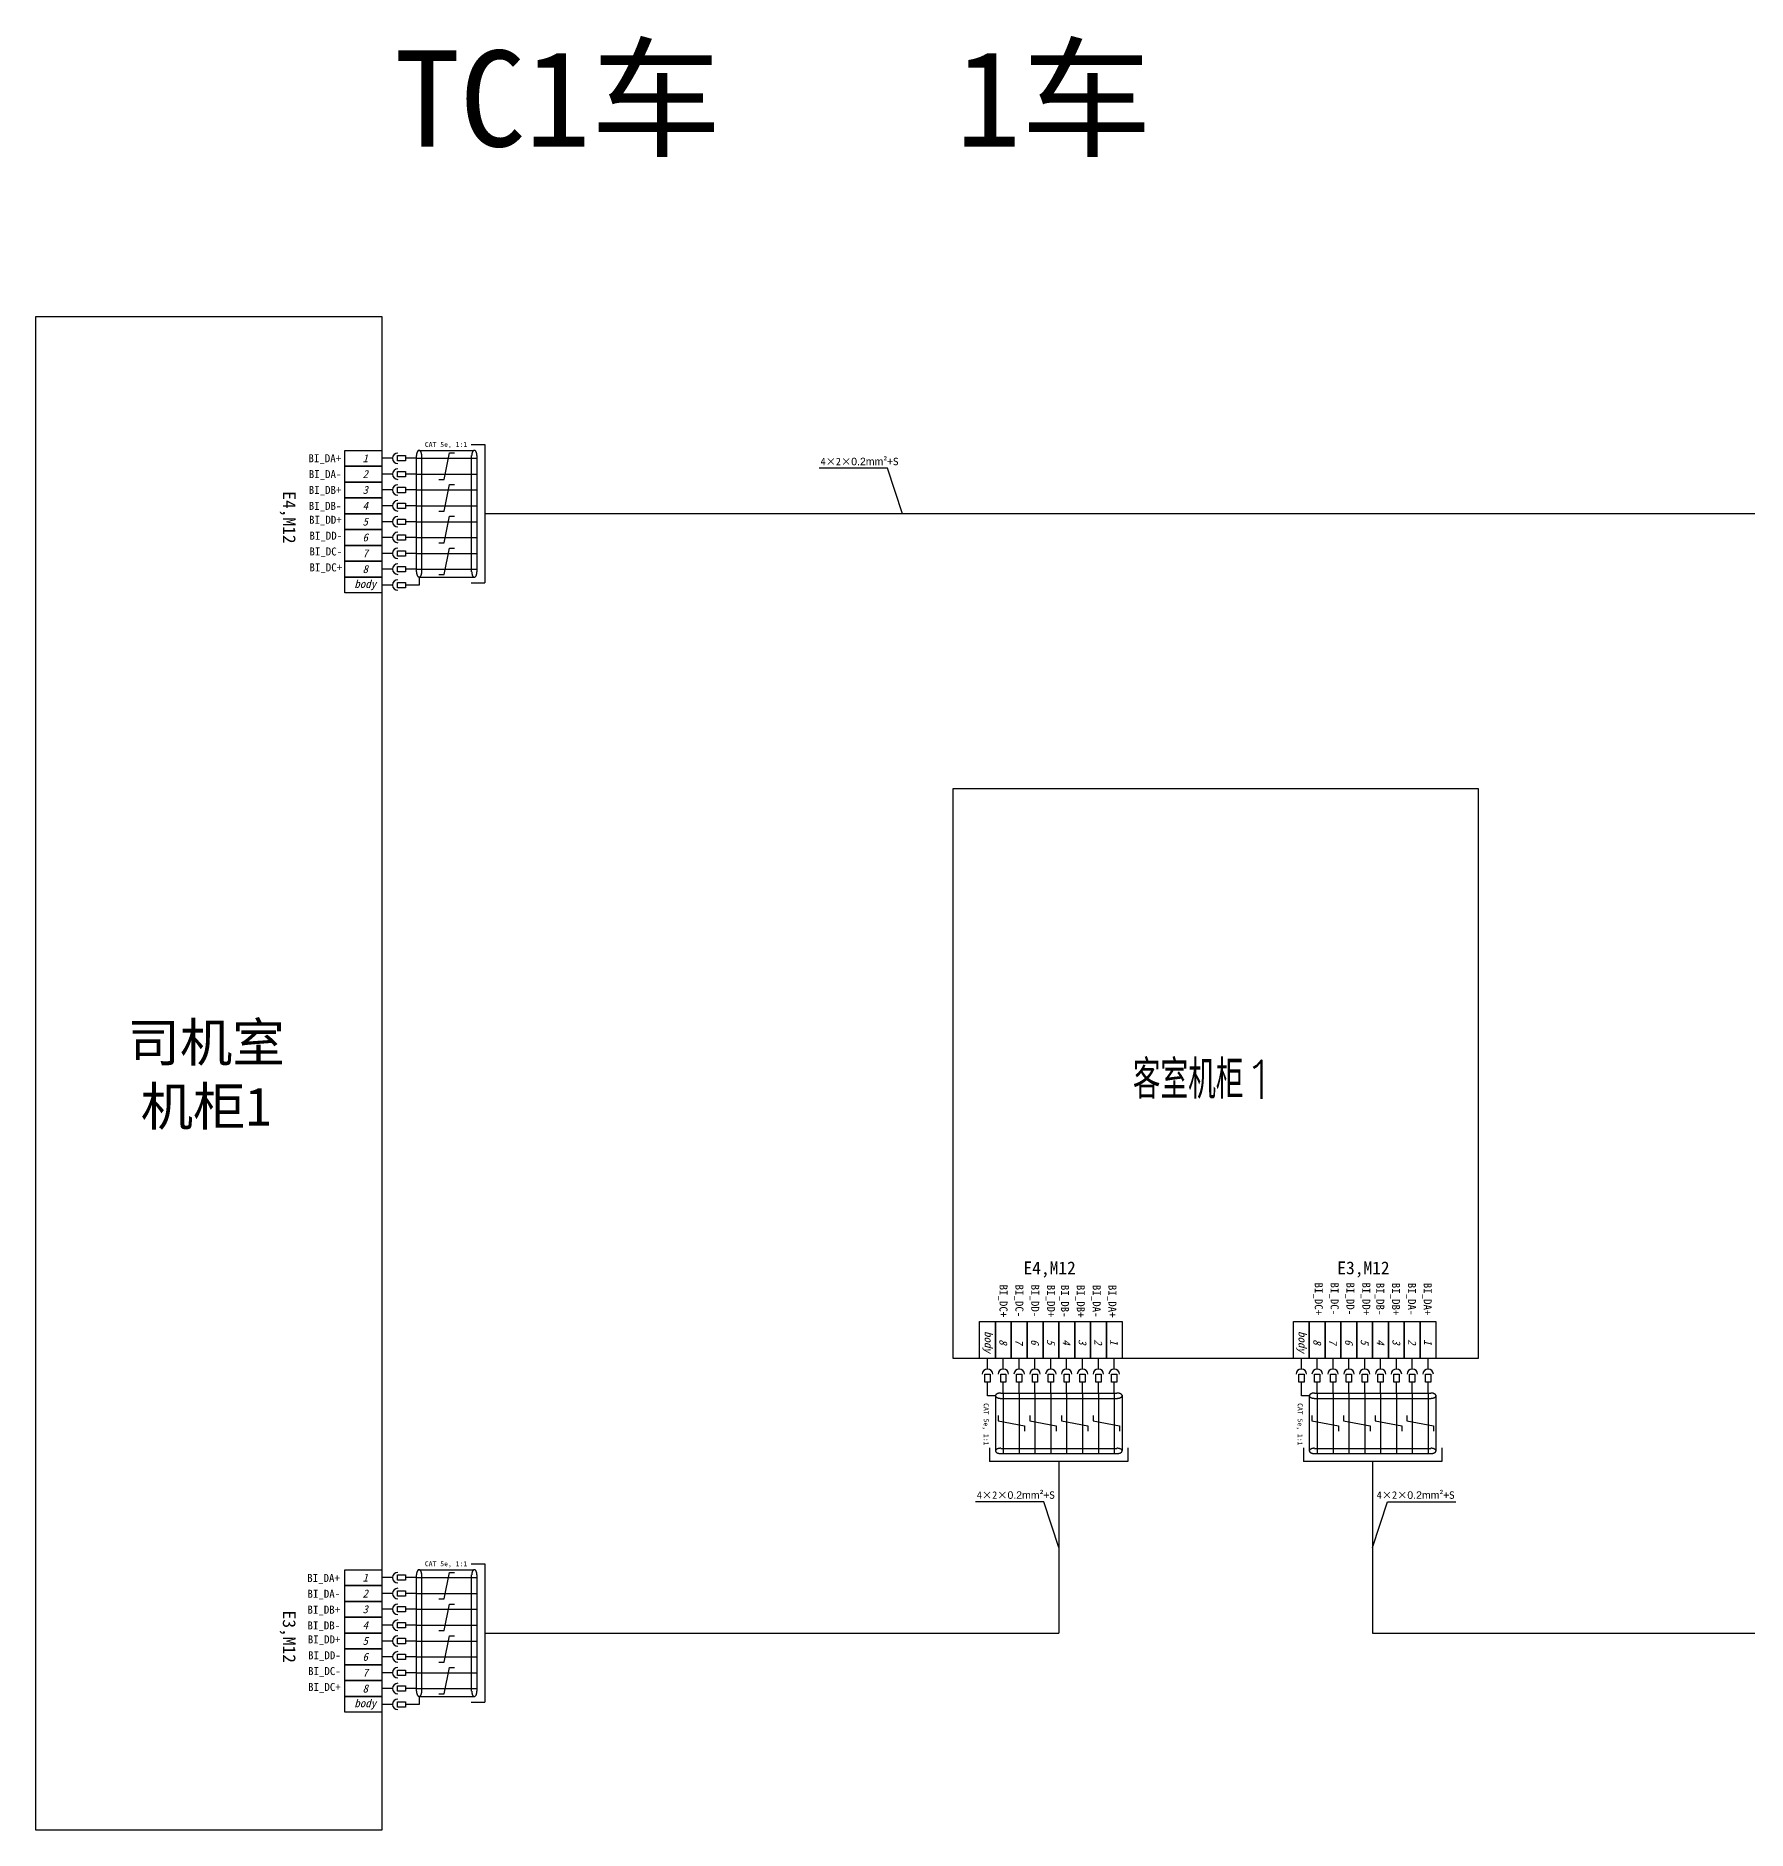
# Model space of a CAD drawing. Header units: millimetres. Extents: x -9110 to 102990, y -380 to 207980.
# Drawn here: x 17014 to 29168, y 71150 to 83892 of the extents above; entities that cross this region are included whole.
import ezdxf

# ---------------------------------------------------------------- set-up
doc = ezdxf.new("R2010")
doc.units = ezdxf.units.MM
doc.header["$LTSCALE"] = 1000
doc.header["$MEASUREMENT"] = 0
doc.linetypes.add('DASHED', pattern=[0.75, 0.5, -0.25])
doc.layers.add('连接线', color=7, linetype='Continuous')
doc.styles.add('HORIZONTALGBCBIG', font='txt.shx', dxfattribs={"bigfont": 'gbcbig.shx'})
doc.styles.get("Standard").update_dxf_attribs({"font": 'simhei.ttf'})
doc.styles.add('STYLE1', font='txt.shx')
doc.dimstyles.get("Standard").update_dxf_attribs({"dimscale": 2, "dimtxt": 2.5, "dimasz": 2.5, "dimexe": 1.2, "dimexo": 0, "dimgap": 1.2, "dimtad": 0, "dimtih": 1, "dimtoh": 1, "dimzin": 12, "dimdsep": 46, "dimtxsty": 'STYLE1', "dimcen": 0.09, "dimadec": 0, "dimazin": 3, "dimtfac": 1, "dimtofl": 0, "dimtmove": 0, "dimatfit": 3, "dimfxl": 1.2, "dimtolj": 1, "dimtzin": 0, "dimarcsym": 0})

msp = doc.modelspace()

# ---------------------------------------------------------------- linework, layer by layer
at = {"color": 94, "linetype": 'DASHED'}
for p, q in [((19730, 80948), (20124, 80948)), ((19717, 80461), (19717, 80911)), ((19754, 80461), (19754, 80911)), ((20109, 80461), (20109, 80911)), ((20147, 80461), (20147, 80911)), ((19717, 80086), (19717, 80461)), ((19754, 80086), (19754, 80461)), ((20109, 80086), (20109, 80461)), ((20147, 80086), (20147, 80461)), ((19736, 80048), (20129, 80048)), ((23829, 74235), (23829, 73841)), ((23867, 74254), (24242, 74254)), ((23867, 74216), (24242, 74216)), ((24242, 74254), (24692, 74254)), ((24242, 74216), (24692, 74216)), ((24729, 74240), (24729, 73846)), ((26058, 74235), (26058, 73841)), ((26096, 74254), (26471, 74254)), ((26096, 74216), (26471, 74216)), ((26471, 74254), (26921, 74254)), ((26471, 74216), (26921, 74216)), ((26958, 74240), (26958, 73846)), ((23867, 73861), (24242, 73861)), ((23867, 73824), (24242, 73824)), ((24242, 73861), (24692, 73861)), ((24242, 73824), (24692, 73824)), ((26096, 73861), (26471, 73861)), ((26096, 73824), (26471, 73824)), ((26471, 73861), (26921, 73861)), ((26471, 73824), (26921, 73824)), ((19717, 72512), (19717, 72962)), ((19730, 72999), (20124, 72999)), ((19754, 72512), (19754, 72962)), ((20109, 72512), (20109, 72962)), ((20147, 72512), (20147, 72962)), ((19717, 72137), (19717, 72512)), ((19754, 72137), (19754, 72512)), ((20109, 72137), (20109, 72512)), ((20147, 72137), (20147, 72512)), ((19736, 72099), (20129, 72099))]:
    msp.add_line(p, q, dxfattribs=at)
at = {"color": 9, "linetype": 'Continuous'}
for p, q in [((19546, 80892), (19471, 80892)), ((19715, 80892), (19640, 80892)), ((19717, 80892), (20147, 80892)), ((19546, 80780), (19471, 80780)), ((19546, 80667), (19471, 80667)), ((19715, 80780), (19640, 80780)), ((19715, 80667), (19640, 80667)), ((19717, 80780), (20147, 80780)), ((19717, 80667), (20147, 80667)), ((19546, 80555), (19471, 80555)), ((19715, 80555), (19640, 80555)), ((19717, 80555), (20147, 80555)), ((19546, 80442), (19471, 80442)), ((19715, 80442), (19640, 80442)), ((19717, 80442), (20147, 80442)), ((19546, 80330), (19471, 80330)), ((19715, 80330), (19640, 80330)), ((19717, 80330), (20147, 80330)), ((19546, 80217), (19471, 80217)), ((19715, 80217), (19640, 80217)), ((19717, 80217), (20147, 80217)), ((19546, 80105), (19471, 80105)), ((19715, 80105), (19640, 80105)), ((19717, 80105), (20147, 80105)), ((19546, 79992), (19471, 79992)), ((19715, 79992), (19640, 79992)), ((23773, 74424), (23773, 74499)), ((23885, 74424), (23885, 74499)), ((23998, 74424), (23998, 74499)), ((24110, 74424), (24110, 74499)), ((24223, 74424), (24223, 74499)), ((24335, 74424), (24335, 74499)), ((24448, 74424), (24448, 74499)), ((24560, 74424), (24560, 74499)), ((24673, 74424), (24673, 74499)), ((26002, 74424), (26002, 74499)), ((26115, 74424), (26115, 74499)), ((26227, 74424), (26227, 74499)), ((26340, 74424), (26340, 74499)), ((26452, 74424), (26452, 74499)), ((26565, 74424), (26565, 74499)), ((26677, 74424), (26677, 74499)), ((26790, 74424), (26790, 74499)), ((26902, 74424), (26902, 74499)), ((23773, 74255), (23773, 74330)), ((23885, 74255), (23885, 74330)), ((23998, 74255), (23998, 74330)), ((24110, 74255), (24110, 74330)), ((24223, 74255), (24223, 74330)), ((24335, 74255), (24335, 74330)), ((24448, 74255), (24448, 74330)), ((24560, 74255), (24560, 74330)), ((24673, 74255), (24673, 74330)), ((26002, 74255), (26002, 74330)), ((26115, 74255), (26115, 74330)), ((26227, 74255), (26227, 74330)), ((26340, 74255), (26340, 74330)), ((26452, 74255), (26452, 74330)), ((26565, 74255), (26565, 74330)), ((26677, 74255), (26677, 74330)), ((26790, 74255), (26790, 74330)), ((26902, 74255), (26902, 74330)), ((23885, 74254), (23885, 73824)), ((23998, 74254), (23998, 73824)), ((24110, 74254), (24110, 73824)), ((24223, 74254), (24223, 73824)), ((24335, 74254), (24335, 73824)), ((24448, 74254), (24448, 73824)), ((24560, 74254), (24560, 73824)), ((24673, 74254), (24673, 73824)), ((26115, 74254), (26115, 73824)), ((26227, 74254), (26227, 73824)), ((26340, 74254), (26340, 73824)), ((26452, 74254), (26452, 73824)), ((26565, 74254), (26565, 73824)), ((26677, 74254), (26677, 73824)), ((26790, 74254), (26790, 73824)), ((26902, 74254), (26902, 73824)), ((19546, 72943), (19471, 72943)), ((19715, 72943), (19640, 72943)), ((19717, 72943), (20147, 72943)), ((19546, 72830), (19471, 72830)), ((19715, 72830), (19640, 72830)), ((19717, 72830), (20147, 72830)), ((19546, 72718), (19471, 72718)), ((19715, 72718), (19640, 72718)), ((19717, 72718), (20147, 72718)), ((19546, 72605), (19471, 72605)), ((19715, 72605), (19640, 72605)), ((19717, 72605), (20147, 72605)), ((19546, 72493), (19471, 72493)), ((19546, 72380), (19471, 72380)), ((19715, 72493), (19640, 72493)), ((19715, 72380), (19640, 72380)), ((19717, 72493), (20147, 72493)), ((19717, 72380), (20147, 72380)), ((19546, 72268), (19471, 72268)), ((19715, 72268), (19640, 72268)), ((19717, 72268), (20147, 72268)), ((19546, 72155), (19471, 72155)), ((19715, 72155), (19640, 72155)), ((19717, 72155), (20147, 72155)), ((19546, 72043), (19471, 72043)), ((19715, 72043), (19640, 72043))]:
    msp.add_line(p, q, dxfattribs=at)
at = {"color": 140}
for p, q in [((26135, 80498), (20203, 80498)), ((31122, 80498), (25190, 80498)), ((24279, 73768), (24279, 72549)), ((26508, 73768), (26508, 72549)), ((20203, 72549), (24279, 72549)), ((26508, 72549), (31122, 72549))]:
    msp.add_line(p, q, dxfattribs=at)
for points in [[(17014, 81898), (19471, 81898), (19471, 71150), (17014, 71150)], [(23529, 78548), (27258, 78548), (27258, 74499), (23529, 74499)]]:
    msp.add_lwpolyline(points, close=True)
at = {"color": 9, "linetype": 'Continuous'}
for points in [[(19471, 80836), (19209, 80836), (19209, 80948), (19471, 80948)], [(19471, 80723), (19209, 80723), (19209, 80836), (19471, 80836)], [(19582, 80873), (19582, 80911), (19638, 80911), (19638, 80873)], [(19582, 80761), (19582, 80798), (19638, 80798), (19638, 80761)], [(19471, 80611), (19209, 80611), (19209, 80723), (19471, 80723)], [(19582, 80648), (19582, 80686), (19638, 80686), (19638, 80648)], [(19471, 80498), (19209, 80498), (19209, 80611), (19471, 80611)], [(19582, 80536), (19582, 80573), (19638, 80573), (19638, 80536)], [(19471, 80386), (19209, 80386), (19209, 80498), (19471, 80498)], [(19582, 80423), (19582, 80461), (19638, 80461), (19638, 80423)], [(19471, 80273), (19209, 80273), (19209, 80386), (19471, 80386)], [(19582, 80311), (19582, 80348), (19638, 80348), (19638, 80311)], [(19471, 80161), (19209, 80161), (19209, 80273), (19471, 80273)], [(19471, 80048), (19209, 80048), (19209, 80161), (19471, 80161)], [(19582, 80198), (19582, 80236), (19638, 80236), (19638, 80198)], [(19471, 79936), (19209, 79936), (19209, 80048), (19471, 80048)], [(19582, 80086), (19582, 80123), (19638, 80123), (19638, 80086)], [(19582, 79973), (19582, 80011), (19638, 80011), (19638, 79973)], [(23717, 74499), (23717, 74762), (23829, 74762), (23829, 74499)], [(23829, 74499), (23829, 74762), (23942, 74762), (23942, 74499)], [(23942, 74499), (23942, 74762), (24054, 74762), (24054, 74499)], [(24054, 74499), (24054, 74762), (24167, 74762), (24167, 74499)], [(24167, 74499), (24167, 74762), (24279, 74762), (24279, 74499)], [(24279, 74499), (24279, 74762), (24392, 74762), (24392, 74499)], [(24392, 74499), (24392, 74762), (24504, 74762), (24504, 74499)], [(24504, 74499), (24504, 74762), (24617, 74762), (24617, 74499)], [(24617, 74499), (24617, 74762), (24729, 74762), (24729, 74499)], [(25946, 74499), (25946, 74762), (26058, 74762), (26058, 74499)], [(26058, 74499), (26058, 74762), (26171, 74762), (26171, 74499)], [(26171, 74499), (26171, 74762), (26283, 74762), (26283, 74499)], [(26283, 74499), (26283, 74762), (26396, 74762), (26396, 74499)], [(26396, 74499), (26396, 74762), (26508, 74762), (26508, 74499)], [(26508, 74499), (26508, 74762), (26621, 74762), (26621, 74499)], [(26621, 74499), (26621, 74762), (26733, 74762), (26733, 74499)], [(26733, 74499), (26733, 74762), (26846, 74762), (26846, 74499)], [(26846, 74499), (26846, 74762), (26958, 74762), (26958, 74499)], [(23754, 74387), (23792, 74387), (23792, 74330), (23754, 74330)], [(23867, 74389), (23904, 74389), (23904, 74332), (23867, 74332)], [(23979, 74389), (24017, 74389), (24017, 74332), (23979, 74332)], [(24092, 74389), (24129, 74389), (24129, 74332), (24092, 74332)], [(24204, 74389), (24242, 74389), (24242, 74332), (24204, 74332)], [(24317, 74389), (24354, 74389), (24354, 74332), (24317, 74332)], [(24429, 74389), (24467, 74389), (24467, 74332), (24429, 74332)], [(24542, 74389), (24579, 74389), (24579, 74332), (24542, 74332)], [(24654, 74389), (24692, 74389), (24692, 74332), (24654, 74332)], [(25983, 74387), (26021, 74387), (26021, 74330), (25983, 74330)], [(26096, 74389), (26133, 74389), (26133, 74332), (26096, 74332)], [(26208, 74389), (26246, 74389), (26246, 74332), (26208, 74332)], [(26321, 74389), (26358, 74389), (26358, 74332), (26321, 74332)], [(26433, 74389), (26471, 74389), (26471, 74332), (26433, 74332)], [(26546, 74389), (26583, 74389), (26583, 74332), (26546, 74332)], [(26658, 74389), (26696, 74389), (26696, 74332), (26658, 74332)], [(26771, 74389), (26808, 74389), (26808, 74332), (26771, 74332)], [(26883, 74389), (26921, 74389), (26921, 74332), (26883, 74332)], [(19471, 72887), (19209, 72887), (19209, 72999), (19471, 72999)], [(19471, 72774), (19209, 72774), (19209, 72887), (19471, 72887)], [(19582, 72924), (19582, 72962), (19638, 72962), (19638, 72924)], [(19471, 72662), (19209, 72662), (19209, 72774), (19471, 72774)], [(19582, 72812), (19582, 72849), (19638, 72849), (19638, 72812)], [(19471, 72549), (19209, 72549), (19209, 72662), (19471, 72662)], [(19582, 72699), (19582, 72737), (19638, 72737), (19638, 72699)], [(19471, 72437), (19209, 72437), (19209, 72549), (19471, 72549)], [(19582, 72587), (19582, 72624), (19638, 72624), (19638, 72587)], [(19582, 72474), (19582, 72512), (19638, 72512), (19638, 72474)], [(19471, 72324), (19209, 72324), (19209, 72437), (19471, 72437)], [(19582, 72362), (19582, 72399), (19638, 72399), (19638, 72362)], [(19471, 72212), (19209, 72212), (19209, 72324), (19471, 72324)], [(19582, 72249), (19582, 72287), (19638, 72287), (19638, 72249)], [(19471, 72099), (19209, 72099), (19209, 72212), (19471, 72212)], [(19582, 72137), (19582, 72174), (19638, 72174), (19638, 72137)], [(19471, 71987), (19209, 71987), (19209, 72099), (19471, 72099)], [(19582, 72024), (19582, 72062), (19638, 72062), (19638, 72024)]]:
    msp.add_lwpolyline(points, close=True, dxfattribs=at)
for points in [[(19876, 80742), (19913, 80742), (19951, 80930), (19988, 80930)], [(19876, 80517), (19913, 80517), (19951, 80705), (19988, 80705)], [(19876, 80292), (19913, 80292), (19951, 80480), (19988, 80480)], [(19876, 80067), (19913, 80067), (19951, 80255), (19988, 80255)], [(23848, 74095), (23848, 74057), (24035, 74020), (24035, 73982)], [(24073, 74095), (24073, 74057), (24260, 74020), (24260, 73982)], [(24298, 74095), (24298, 74057), (24485, 74020), (24485, 73982)], [(24523, 74095), (24523, 74057), (24710, 74020), (24710, 73982)], [(26077, 74095), (26077, 74057), (26265, 74020), (26265, 73982)], [(26302, 74095), (26302, 74057), (26490, 74020), (26490, 73982)], [(26527, 74095), (26527, 74057), (26715, 74020), (26715, 73982)], [(26752, 74095), (26752, 74057), (26940, 74020), (26940, 73982)], [(19876, 72793), (19913, 72793), (19951, 72980), (19988, 72980)], [(19876, 72568), (19913, 72568), (19951, 72755), (19988, 72755)], [(19876, 72343), (19913, 72343), (19951, 72530), (19988, 72530)], [(19876, 72118), (19913, 72118), (19951, 72305), (19988, 72305)]]:
    msp.add_lwpolyline(points, dxfattribs=at)
at = {"color": 94, "linetype": 'Continuous'}
for points in [[(19736, 80048), (19736, 79992), (19715, 79992)], [(23829, 74235), (23773, 74235), (23773, 74255)], [(26058, 74235), (26002, 74235), (26002, 74255)], [(19736, 72099), (19736, 72043), (19715, 72043)]]:
    msp.add_lwpolyline(points, dxfattribs=at)
at = {"color": 9, "linetype": 'Continuous'}
for centre, start, end in [((19584, 80892), 90, 180), ((19584, 80892), 180, 270), ((19584, 80780), 90, 180), ((19584, 80780), 180, 270), ((19584, 80667), 90, 180), ((19584, 80667), 180, 270), ((19584, 80555), 90, 180), ((19584, 80555), 180, 270), ((19584, 80442), 90, 180), ((19584, 80442), 180, 270), ((19584, 80330), 90, 180), ((19584, 80330), 180, 270), ((19584, 80217), 90, 180), ((19584, 80217), 180, 270), ((19584, 80105), 90, 180), ((19584, 80105), 180, 270), ((19584, 79992), 90, 180), ((19584, 79992), 180, 270), ((23773, 74387), 90, 180), ((23773, 74387), 0, 90), ((23885, 74387), 90, 180), ((23885, 74387), 0, 90), ((23998, 74387), 90, 180), ((23998, 74387), 0, 90), ((24110, 74387), 90, 180), ((24110, 74387), 0, 90), ((24223, 74387), 90, 180), ((24223, 74387), 0, 90), ((24335, 74387), 90, 180), ((24335, 74387), 0, 90), ((24448, 74387), 90, 180), ((24448, 74387), 0, 90), ((24560, 74387), 90, 180), ((24560, 74387), 0, 90), ((24673, 74387), 90, 180), ((24673, 74387), 0, 90), ((26002, 74387), 90, 180), ((26002, 74387), 0, 90), ((26115, 74387), 90, 180), ((26115, 74387), 0, 90), ((26227, 74387), 90, 180), ((26227, 74387), 0, 90), ((26340, 74387), 90, 180), ((26340, 74387), 0, 90), ((26452, 74387), 90, 180), ((26452, 74387), 0, 90), ((26565, 74387), 90, 180), ((26565, 74387), 0, 90), ((26677, 74387), 90, 180), ((26677, 74387), 0, 90), ((26790, 74387), 90, 180), ((26790, 74387), 0, 90), ((26902, 74387), 90, 180), ((26902, 74387), 0, 90), ((19584, 72943), 90, 180), ((19584, 72943), 180, 270), ((19584, 72830), 90, 180), ((19584, 72830), 180, 270), ((19584, 72718), 90, 180), ((19584, 72718), 180, 270), ((19584, 72605), 90, 180), ((19584, 72605), 180, 270), ((19584, 72493), 90, 180), ((19584, 72493), 180, 270), ((19584, 72380), 90, 180), ((19584, 72380), 180, 270), ((19584, 72268), 90, 180), ((19584, 72268), 180, 270), ((19584, 72155), 90, 180), ((19584, 72155), 180, 270), ((19584, 72043), 90, 180), ((19584, 72043), 180, 270)]:
    msp.add_arc(centre, 37.5, start, end, dxfattribs=at)
at = {"color": 94, "linetype": 'DASHED'}
for centre, major_axis, start_param, end_param in [((19736, 80911), (0, 37.5), 0, 1.570796), ((19736, 80911), (0, 37.5), 4.712389, 6.283185), ((20128, 80911), (0, 37.5), 0, 1.570796), ((20128, 80911), (0, 37.5), 4.712389, 6.283185), ((19736, 80086), (0, -37.5), 4.712389, 6.283185), ((19736, 80086), (0, -37.5), 0, 1.570796), ((20128, 80086), (0, -37.5), 4.712389, 6.283185), ((20128, 80086), (0, -37.5), 0, 1.570796), ((23867, 74235), (-37.5, 0), 4.712389, 6.283185), ((23867, 74235), (-37.5, 0), 0, 1.570796), ((24692, 74235), (37.5, 0), 0, 1.570796), ((24692, 74235), (37.5, 0), 4.712389, 6.283185), ((26096, 74235), (-37.5, 0), 4.712389, 6.283185), ((26096, 74235), (-37.5, 0), 0, 1.570796), ((26921, 74235), (37.5, 0), 0, 1.570796), ((26921, 74235), (37.5, 0), 4.712389, 6.283185), ((23867, 73843), (-37.5, 0), 4.712389, 6.283185), ((23867, 73843), (-37.5, 0), 0, 1.570796), ((24692, 73843), (37.5, 0), 0, 1.570796), ((24692, 73843), (37.5, 0), 4.712389, 6.283185), ((26096, 73843), (-37.5, 0), 4.712389, 6.283185), ((26096, 73843), (-37.5, 0), 0, 1.570796), ((26921, 73843), (37.5, 0), 0, 1.570796), ((26921, 73843), (37.5, 0), 4.712389, 6.283185), ((19736, 72962), (0, 37.5), 0, 1.570796), ((19736, 72962), (0, 37.5), 4.712389, 6.283185), ((20128, 72962), (0, 37.5), 0, 1.570796), ((20128, 72962), (0, 37.5), 4.712389, 6.283185), ((19736, 72137), (0, -37.5), 4.712389, 6.283185), ((19736, 72137), (0, -37.5), 0, 1.570796), ((20128, 72137), (0, -37.5), 4.712389, 6.283185), ((20128, 72137), (0, -37.5), 0, 1.570796)]:
    msp.add_ellipse(centre, major_axis=major_axis, ratio=0.5, start_param=start_param, end_param=end_param, dxfattribs=at)
at = {"layer": '连接线', "linetype": 'Continuous'}
for p, q in [((20105, 80990), (20203, 80990)), ((20203, 80990), (20203, 80007)), ((20105, 80007), (20203, 80007)), ((23788, 73866), (23788, 73768)), ((24770, 73866), (24770, 73768)), ((26017, 73866), (26017, 73768)), ((27000, 73866), (27000, 73768)), ((24770, 73768), (23788, 73768)), ((27000, 73768), (26017, 73768)), ((20105, 73040), (20203, 73040)), ((20203, 73040), (20203, 72058)), ((20105, 72058), (20203, 72058))]:
    msp.add_line(p, q, dxfattribs=at)

# ---------------------------------------------------------------- texts
at = {"style": 'HORIZONTALGBCBIG'}
for s, insert, char_height, width, attachment_point in [('{\\fSimSun|b1|i0|c134|p2;\\H1x;\\C7;TC1车}', (20723, 83410), 682.13, 3375, 5), ('{\\fSimSun|b1|i0|c134|p2;\\C7;1车\\P}', (24244, 83410), 682.13, 3375, 5), ('\\pxqc;{\\fSimSun|b0|i1|c134|p2;\\H1x;\\C7;1}', (19222, 80892), 56.84, 262.5, 4), ('{\\fSimSun|b0|i0|c134|p2;\\C7;CAT 5e, 1:1}', (19927, 80986), 35, 393.96, 5), ('\\pxqc;{\\fSimSun|b0|i1|c134|p2;\\H1x;\\C7;2}', (19222, 80780), 56.84, 262.5, 4), ('\\pxqc;{\\fSimSun|b0|i1|c134|p2;\\H1x;\\C7;3}', (19222, 80667), 56.84, 262.5, 4), ('\\pxqc;{\\fSimSun|b0|i1|c134|p2;\\H1x;\\C7;4}', (19222, 80555), 56.84, 262.5, 4), ('\\pxqc;{\\fSimSun|b0|i1|c134|p2;\\C7;5}', (19222, 80442), 56.84, 262.5, 4), ('\\pxqc;{\\fSimSun|b0|i1|c134|p2;\\C7;6}', (19222, 80330), 56.84, 262.5, 4), ('\\pxqc;{\\fSimSun|b0|i1|c134|p2;\\C7;7}', (19222, 80217), 56.84, 262.5, 4), ('\\pxqc;{\\fSimSun|b0|i1|c134|p2;\\H1x;\\C7;body}', (19222, 79992), 56.84, 262.5, 4), ('\\pxqc;{\\fSimSun|b0|i1|c134|p2;\\C7;8}', (19222, 80105), 56.84, 262.5, 4), ('{\\fSystem|b0|i0|c134|p34;司机室机柜\\fSimSun|b1|i0|c134|p2;\\C7;1\\P}', (18223, 76502), 272.85, 1125, 5), ('客室机柜1', (25315, 76480), 272.9, 11304.38, 5), ('{\\fSimSun|b0|i0|c134|p2;\\C7;E4,M12}', (24214, 75131), 90.95, 750, 5), ('{\\fSimSun|b0|i0|c134|p2;\\C7;E3,M12}', (26443, 75131), 90.95, 750, 5), ('{\\fSimSun|b0|i0|c134|p2;\\C7;CAT 5e, 1:1}', (19927, 73037), 35, 393.96, 5), ('\\pxqc;{\\fSimSun|b0|i1|c134|p2;\\H1x;\\C7;1}', (19222, 72943), 56.84, 262.5, 4), ('\\pxqc;{\\fSimSun|b0|i1|c134|p2;\\H1x;\\C7;2}', (19222, 72830), 56.84, 262.5, 4), ('\\pxqc;{\\fSimSun|b0|i1|c134|p2;\\H1x;\\C7;3}', (19222, 72718), 56.84, 262.5, 4), ('\\pxqc;{\\fSimSun|b0|i1|c134|p2;\\H1x;\\C7;4}', (19222, 72605), 56.84, 262.5, 4), ('\\pxqc;{\\fSimSun|b0|i1|c134|p2;\\C7;5}', (19222, 72493), 56.84, 262.5, 4), ('\\pxqc;{\\fSimSun|b0|i1|c134|p2;\\C7;6}', (19222, 72380), 56.84, 262.5, 4), ('\\pxqc;{\\fSimSun|b0|i1|c134|p2;\\C7;7}', (19222, 72268), 56.84, 262.5, 4), ('\\pxqc;{\\fSimSun|b0|i1|c134|p2;\\C7;8}', (19222, 72155), 56.84, 262.5, 4), ('\\pxqc;{\\fSimSun|b0|i1|c134|p2;\\H1x;\\C7;body}', (19222, 72043), 56.84, 262.5, 4)]:
    msp.add_mtext(s, dxfattribs=dict(at, insert=insert, char_height=char_height, width=width, attachment_point=attachment_point))
at = {"char_height": 56.84, "width": 375, "attachment_point": 6}
for s, insert in [('{\\fSimSun|b0|i0|c134|p2;\\C7;BI_DA+}', (19182, 80887)), ('{\\fSimSun|b0|i0|c134|p2;\\C7;BI_DA-}', (19184, 80774)), ('{\\fSimSun|b0|i0|c134|p2;\\C7;BI_DB+}', (19184, 80662)), ('{\\fSimSun|b0|i0|c134|p2;\\C7;BI_DB\\fSimSun|b0|i0|c0|p2;-}', (19184, 80549)), ('{\\fSimSun|b0|i0|c134|p2;\\C7;BI_DD\\fSimSun|b0|i0|c0|p2;+}', (19186, 80450)), ('{\\fSimSun|b0|i0|c134|p2;\\C7;BI_DD-}', (19189, 80337)), ('{\\fSimSun|b0|i0|c134|p2;\\C7;BI_DC-}', (19189, 80225)), ('{\\fSimSun|b0|i0|c134|p2;\\C7;BI_DC+}', (19189, 80112)), ('{\\fSimSun|b0|i0|c134|p2;\\C7;BI_DA+}', (19173, 72935)), ('{\\fSimSun|b0|i0|c134|p2;\\C7;BI_DA-}', (19175, 72823)), ('{\\fSimSun|b0|i0|c134|p2;\\C7;BI_DB+}', (19175, 72710)), ('{\\fSimSun|b0|i0|c134|p2;\\C7;BI_DB\\fSimSun|b0|i0|c0|p2;-}', (19175, 72598)), ('{\\fSimSun|b0|i0|c134|p2;\\C7;BI_DD\\fSimSun|b0|i0|c0|p2;+}', (19177, 72499)), ('{\\fSimSun|b0|i0|c134|p2;\\C7;BI_DD-}', (19179, 72386)), ('{\\fSimSun|b0|i0|c134|p2;\\C7;BI_DC-}', (19179, 72274)), ('{\\fSimSun|b0|i0|c134|p2;\\C7;BI_DC+}', (19179, 72161))]:
    msp.add_mtext(s, dxfattribs=dict(at, insert=insert))
at = {"color": 1, "char_height": 53.36, "width": 648.97}
for insert, attachment_point in [((22587, 80896), 1), ((23697, 73556), 1), ((27090, 73556), 3)]:
    msp.add_mtext('{\\fSimSun|b0|i0|c134|p2;4×2×\\fArial|b0|i0|c204|p32;0.2mm\\fCalibri|b0|i0|c0|p32;²+S}', dxfattribs=dict(at, insert=insert, attachment_point=attachment_point))
at = {"rotation": 270, "style": 'HORIZONTALGBCBIG'}
for s, insert, char_height, width, attachment_point in [('{\\fSimSun|b0|i0|c134|p2;\\C7;E4,M12}', (18802, 80472), 90.95, 750, 5), ('\\pxqc;{\\fSimSun|b0|i1|c134|p2;\\H1x;\\C7;body}', (23773, 74748), 56.84, 262.5, 4), ('\\pxqc;{\\fSimSun|b0|i1|c134|p2;\\H1x;\\C7;body}', (26002, 74748), 56.84, 262.5, 4), ('\\pxqc;{\\fSimSun|b0|i1|c134|p2;\\C7;8}', (23885, 74748), 56.84, 262.5, 4), ('\\pxqc;{\\fSimSun|b0|i1|c134|p2;\\C7;7}', (23998, 74748), 56.84, 262.5, 4), ('\\pxqc;{\\fSimSun|b0|i1|c134|p2;\\C7;6}', (24110, 74748), 56.84, 262.5, 4), ('\\pxqc;{\\fSimSun|b0|i1|c134|p2;\\C7;5}', (24223, 74748), 56.84, 262.5, 4), ('\\pxqc;{\\fSimSun|b0|i1|c134|p2;\\H1x;\\C7;4}', (24335, 74748), 56.84, 262.5, 4), ('\\pxqc;{\\fSimSun|b0|i1|c134|p2;\\H1x;\\C7;3}', (24448, 74748), 56.84, 262.5, 4), ('\\pxqc;{\\fSimSun|b0|i1|c134|p2;\\H1x;\\C7;2}', (24560, 74748), 56.84, 262.5, 4), ('\\pxqc;{\\fSimSun|b0|i1|c134|p2;\\H1x;\\C7;1}', (24673, 74748), 56.84, 262.5, 4), ('\\pxqc;{\\fSimSun|b0|i1|c134|p2;\\C7;8}', (26115, 74748), 56.84, 262.5, 4), ('\\pxqc;{\\fSimSun|b0|i1|c134|p2;\\C7;7}', (26227, 74748), 56.84, 262.5, 4), ('\\pxqc;{\\fSimSun|b0|i1|c134|p2;\\C7;6}', (26340, 74748), 56.84, 262.5, 4), ('\\pxqc;{\\fSimSun|b0|i1|c134|p2;\\C7;5}', (26452, 74748), 56.84, 262.5, 4), ('\\pxqc;{\\fSimSun|b0|i1|c134|p2;\\H1x;\\C7;4}', (26565, 74748), 56.84, 262.5, 4), ('\\pxqc;{\\fSimSun|b0|i1|c134|p2;\\H1x;\\C7;3}', (26677, 74748), 56.84, 262.5, 4), ('\\pxqc;{\\fSimSun|b0|i1|c134|p2;\\H1x;\\C7;2}', (26790, 74748), 56.84, 262.5, 4), ('\\pxqc;{\\fSimSun|b0|i1|c134|p2;\\H1x;\\C7;1}', (26902, 74748), 56.84, 262.5, 4), ('{\\fSimSun|b0|i0|c134|p2;\\C7;CAT 5e, 1:1}', (23759, 74032), 35, 393.96, 5), ('{\\fSimSun|b0|i0|c134|p2;\\C7;CAT 5e, 1:1}', (25989, 74032), 35, 393.96, 5), ('{\\fSimSun|b0|i0|c134|p2;\\C7;E3,M12}', (18802, 72523), 90.95, 750, 5)]:
    msp.add_mtext(s, dxfattribs=dict(at, insert=insert, char_height=char_height, width=width, attachment_point=attachment_point))
at = {"char_height": 56.84, "width": 375, "attachment_point": 4, "rotation": 270}
for s, insert in [('{\\fSimSun|b0|i0|c134|p2;\\C7;BI_DC+}', (23881, 75024)), ('{\\fSimSun|b0|i0|c134|p2;\\C7;BI_DC-}', (23994, 75024)), ('{\\fSimSun|b0|i0|c134|p2;\\C7;BI_DD-}', (24106, 75024)), ('{\\fSimSun|b0|i0|c134|p2;\\C7;BI_DD\\fSimSun|b0|i0|c0|p2;+}', (24219, 75023)), ('{\\fSimSun|b0|i0|c134|p2;\\C7;BI_DB\\fSimSun|b0|i0|c0|p2;-}', (24318, 75022)), ('{\\fSimSun|b0|i0|c134|p2;\\C7;BI_DB+}', (24430, 75022)), ('{\\fSimSun|b0|i0|c134|p2;\\C7;BI_DA-}', (24543, 75022)), ('{\\fSimSun|b0|i0|c134|p2;\\C7;BI_DA+}', (24655, 75022)), ('{\\fSimSun|b0|i0|c134|p2;\\C7;BI_DC+}', (26120, 75039)), ('{\\fSimSun|b0|i0|c134|p2;\\C7;BI_DC-}', (26233, 75039)), ('{\\fSimSun|b0|i0|c134|p2;\\C7;BI_DD-}', (26345, 75039)), ('{\\fSimSun|b0|i0|c134|p2;\\C7;BI_DD\\fSimSun|b0|i0|c0|p2;+}', (26458, 75039)), ('{\\fSimSun|b0|i0|c134|p2;\\C7;BI_DB\\fSimSun|b0|i0|c0|p2;-}', (26557, 75037)), ('{\\fSimSun|b0|i0|c134|p2;\\C7;BI_DB+}', (26669, 75037)), ('{\\fSimSun|b0|i0|c134|p2;\\C7;BI_DA-}', (26782, 75037)), ('{\\fSimSun|b0|i0|c134|p2;\\C7;BI_DA+}', (26894, 75037))]:
    msp.add_mtext(s, dxfattribs=dict(at, insert=insert))

# ---------------------------------------------------------------- leaders
for points in [[(23169, 80498), (23062, 80822), (22578, 80822)], [(24279, 73158), (24173, 73482), (23688, 73482)], [(26508, 73158), (26615, 73482), (27099, 73482)]]:
    msp.add_leader(points, dimstyle='Standard', override={"dimasz": 2, "dimgap": 0.09, "dimtad": 0, "dimtih": 0, "dimtoh": 0, "dimdec": 2, "dimclrd": 1})

doc.saveas('drawing.dxf')
